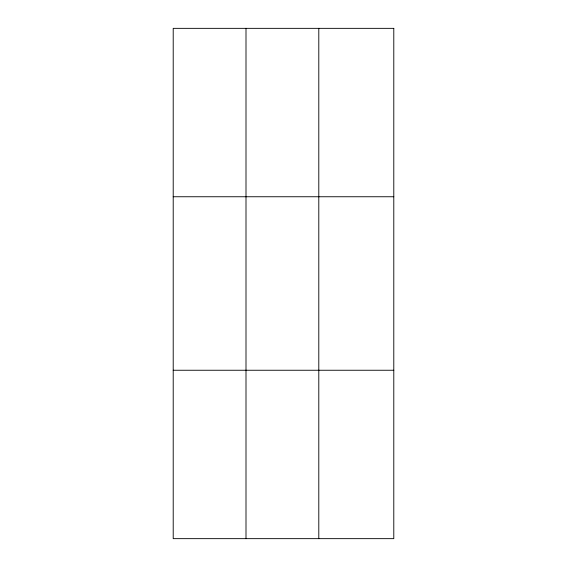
<?xml version="1.0" encoding="UTF-8"?>
<svg xmlns="http://www.w3.org/2000/svg" width="567" height="567" viewBox="0 0 567 567"><rect width="100%" height="100%" fill="white"/><g stroke="black" fill="none" stroke-linecap="round" stroke-linejoin="round"><path stroke-width="0.85" d="M246 538.65L246 28.35M318.796 538.65L318.796 28.35M173.211 196.749L393.789 196.749M173.211 370.251L393.789 370.251M393.789 28.35L393.789 538.65L173.211 538.65L173.211 28.35L393.789 28.35"/></g></svg>
